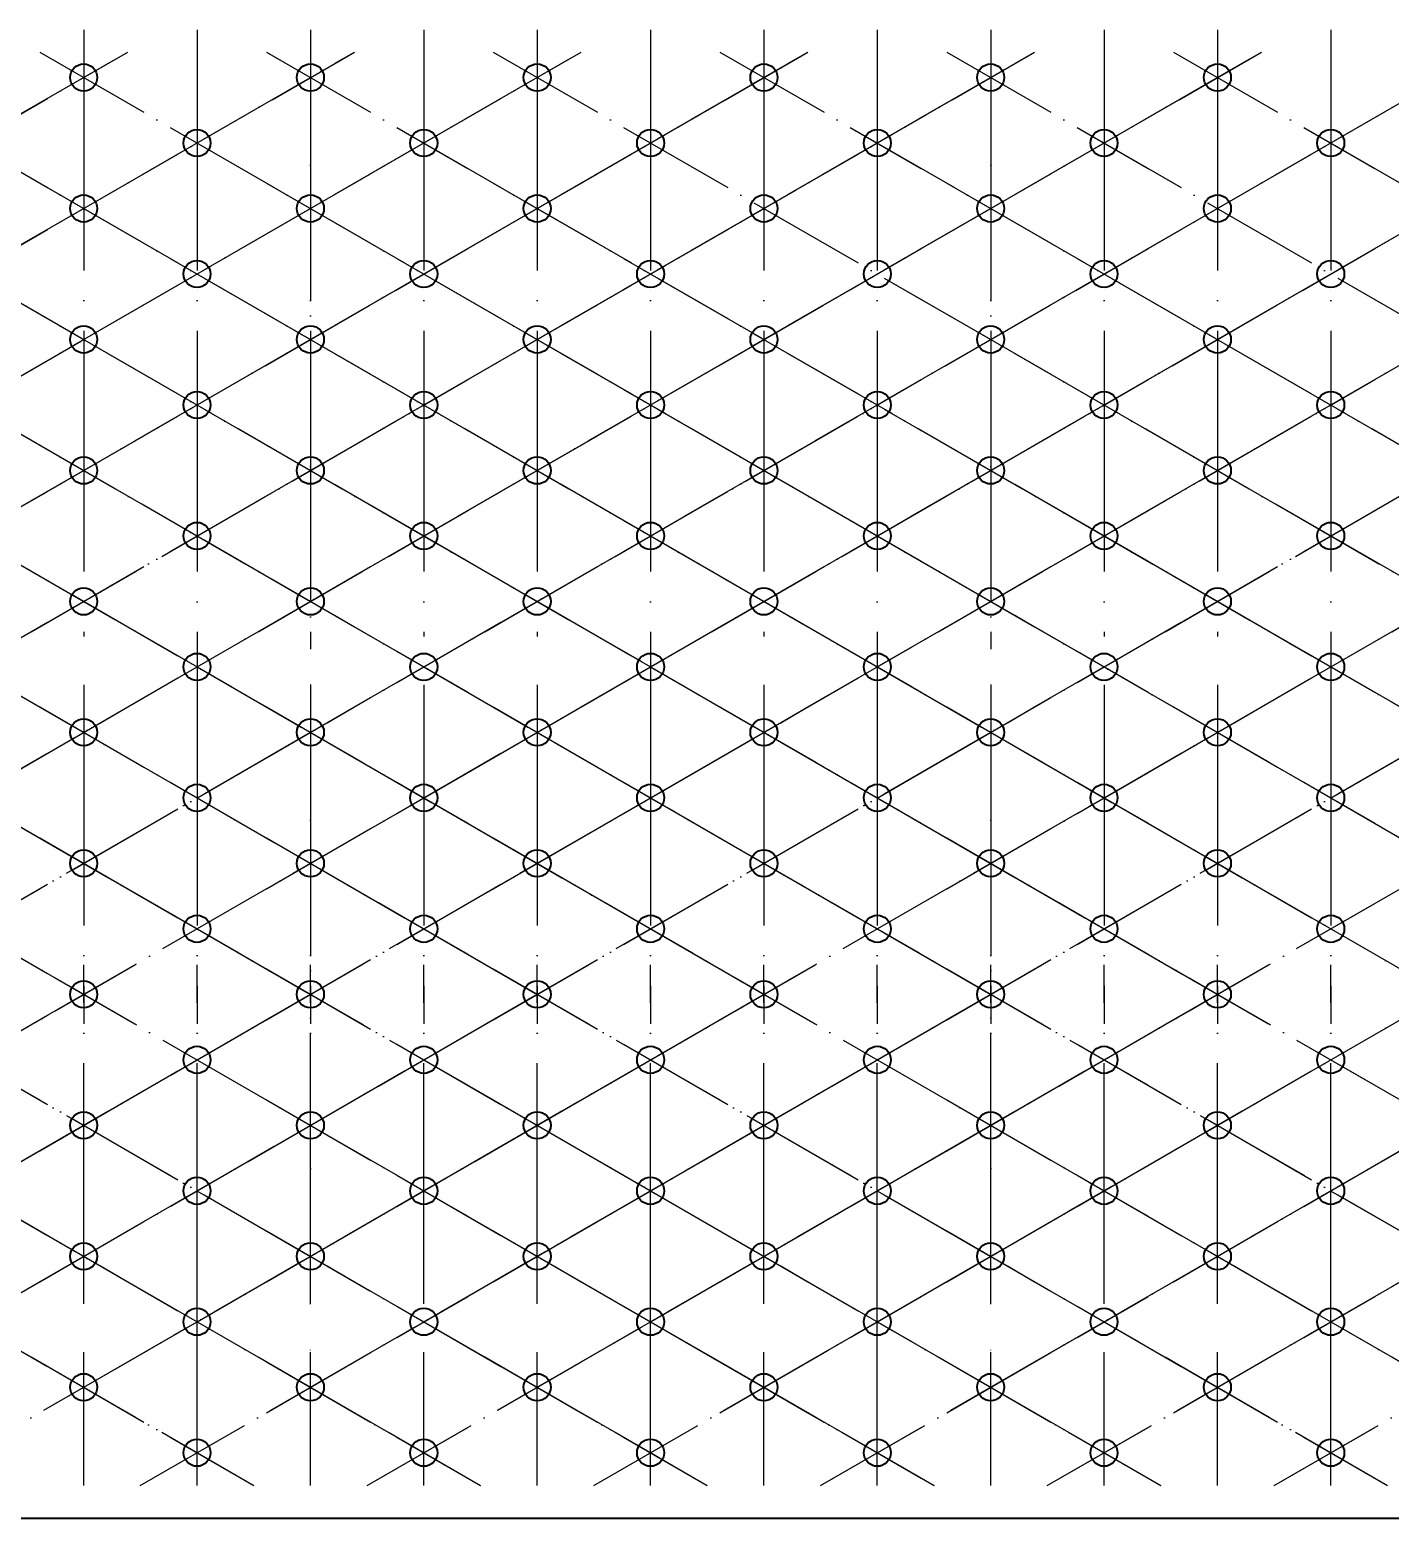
# Model space of a CAD drawing. Header units: millimetres. Extents: x 6220 to 53600, y -8031 to 13822.
# Drawn here: x 51289 to 51968, y -1063 to -321 of the extents above; entities that cross this region are included whole.
import ezdxf

# ---------------------------------------------------------------- set-up
doc = ezdxf.new("R2010")
doc.units = ezdxf.units.MM
doc.linetypes.add('ACAD_ISO04W100', pattern=[30, 24, -3, 0, -3])
doc.layers.add('粗线', color=7, linetype='Continuous', lineweight=40)
doc.layers.add('轮廓线', color=7, linetype='Continuous', lineweight=40)
doc.layers.add('轴线', color=5, linetype='ACAD_ISO04W100')

msp = doc.modelspace()

# ---------------------------------------------------------------- linework, layer by layer
at = {"layer": '粗线', "color": 0}
msp.add_line((49749.502, -1062.981), (53440.309, -1062.981), dxfattribs=at)
at = {"layer": '轮廓线', "color": 0}
for centre in [(51316.296, -344.61), (51316.296, -344.61), (51429.41, -344.61), (51429.41, -344.61), (51429.41, -344.61), (51542.524, -344.61), (51542.524, -344.61), (51655.638, -344.61), (51655.638, -344.61), (51655.638, -344.61), (51655.638, -344.61), (51768.752, -344.61), (51768.752, -344.61), (51768.752, -344.61), (51768.752, -344.61), (51768.752, -344.61), (51768.752, -344.61), (51768.752, -344.61), (51881.866, -344.61), (51881.866, -344.61), (51881.866, -344.61), (51881.866, -344.61), (51881.866, -344.61), (51372.853, -377.263), (51372.853, -377.263), (51485.967, -377.263), (51485.967, -377.263), (51485.967, -377.263), (51599.081, -377.263), (51599.081, -377.263), (51599.081, -377.263), (51599.081, -377.263), (51712.195, -377.263), (51712.195, -377.263), (51712.195, -377.263), (51712.195, -377.263), (51825.309, -377.263), (51825.309, -377.263), (51825.309, -377.263), (51825.309, -377.263), (51825.309, -377.263), (51825.309, -377.263), (51825.309, -377.263), (51938.423, -377.263), (51938.423, -377.263), (51938.423, -377.263), (51938.423, -377.263), (51938.423, -377.263), (51316.296, -409.916), (51316.296, -409.916), (51429.41, -409.916), (51429.41, -409.916), (51429.41, -409.916), (51542.524, -409.916), (51542.524, -409.916), (51655.638, -409.916), (51655.638, -409.916), (51655.638, -409.916), (51655.638, -409.916), (51768.752, -409.916), (51768.752, -409.916), (51768.752, -409.916), (51768.752, -409.916), (51768.752, -409.916), (51768.752, -409.916), (51768.752, -409.916), (51881.866, -409.916), (51881.866, -409.916), (51881.866, -409.916), (51881.866, -409.916), (51881.866, -409.916), (51372.853, -442.569), (51372.853, -442.569), (51485.967, -442.569), (51485.967, -442.569), (51485.967, -442.569), (51599.081, -442.569), (51599.081, -442.569), (51599.081, -442.569), (51599.081, -442.569), (51712.195, -442.569), (51712.195, -442.569), (51712.195, -442.569), (51712.195, -442.569), (51825.309, -442.569), (51825.309, -442.569), (51825.309, -442.569), (51825.309, -442.569), (51825.309, -442.569), (51825.309, -442.569), (51825.309, -442.569), (51938.423, -442.569), (51938.423, -442.569), (51938.423, -442.569), (51938.423, -442.569), (51938.423, -442.569), (51316.296, -475.223), (51316.296, -475.223), (51429.41, -475.223), (51429.41, -475.223), (51429.41, -475.223), (51542.524, -475.223), (51542.524, -475.223), (51655.638, -475.223), (51655.638, -475.223), (51655.638, -475.223), (51655.638, -475.223), (51768.752, -475.223), (51768.752, -475.223), (51768.752, -475.223), (51768.752, -475.223), (51768.752, -475.223), (51768.752, -475.223), (51768.752, -475.223), (51881.866, -475.223), (51881.866, -475.223), (51881.866, -475.223), (51881.866, -475.223), (51881.866, -475.223), (51372.853, -507.876), (51372.853, -507.876), (51485.967, -507.876), (51485.967, -507.876), (51485.967, -507.876), (51599.081, -507.876), (51599.081, -507.876), (51599.081, -507.876), (51599.081, -507.876), (51712.195, -507.876), (51712.195, -507.876), (51712.195, -507.876), (51712.195, -507.876), (51825.309, -507.876), (51825.309, -507.876), (51825.309, -507.876), (51825.309, -507.876), (51825.309, -507.876), (51825.309, -507.876), (51825.309, -507.876), (51938.423, -507.876), (51938.423, -507.876), (51938.423, -507.876), (51938.423, -507.876), (51938.423, -507.876), (51316.296, -540.529), (51316.296, -540.529), (51429.41, -540.529), (51429.41, -540.529), (51429.41, -540.529), (51542.524, -540.529), (51542.524, -540.529), (51655.638, -540.529), (51655.638, -540.529), (51655.638, -540.529), (51655.638, -540.529), (51768.752, -540.529), (51768.752, -540.529), (51768.752, -540.529), (51768.752, -540.529), (51768.752, -540.529), (51768.752, -540.529), (51768.752, -540.529), (51881.866, -540.529), (51881.866, -540.529), (51881.866, -540.529), (51881.866, -540.529), (51881.866, -540.529), (51372.853, -573.182), (51372.853, -573.182), (51485.967, -573.182), (51485.967, -573.182), (51485.967, -573.182), (51599.081, -573.182), (51599.081, -573.182), (51599.081, -573.182), (51599.081, -573.182), (51712.195, -573.182), (51712.195, -573.182), (51712.195, -573.182), (51712.195, -573.182), (51825.309, -573.182), (51825.309, -573.182), (51825.309, -573.182), (51825.309, -573.182), (51825.309, -573.182), (51825.309, -573.182), (51825.309, -573.182), (51938.423, -573.182), (51938.423, -573.182), (51938.423, -573.182), (51938.423, -573.182), (51938.423, -573.182), (51316.296, -605.835), (51316.296, -605.835), (51316.296, -605.835), (51316.296, -605.835), (51429.41, -605.835), (51429.41, -605.835), (51429.41, -605.835), (51429.41, -605.835), (51429.41, -605.835), (51429.41, -605.835), (51542.524, -605.835), (51542.524, -605.835), (51542.524, -605.835), (51542.524, -605.835), (51655.638, -605.835), (51655.638, -605.835), (51655.638, -605.835), (51655.638, -605.835), (51655.638, -605.835), (51655.638, -605.835), (51655.638, -605.835), (51655.638, -605.835), (51768.752, -605.835), (51768.752, -605.835), (51768.752, -605.835), (51768.752, -605.835), (51768.752, -605.835), (51768.752, -605.835), (51768.752, -605.835), (51768.752, -605.835), (51768.752, -605.835), (51768.752, -605.835), (51768.752, -605.835), (51768.752, -605.835), (51768.752, -605.835), (51768.752, -605.835), (51881.866, -605.835), (51881.866, -605.835), (51881.866, -605.835), (51881.866, -605.835), (51881.866, -605.835), (51881.866, -605.835), (51881.866, -605.835), (51881.866, -605.835), (51881.866, -605.835), (51881.866, -605.835), (51372.853, -638.489), (51372.853, -638.489), (51485.967, -638.489), (51485.967, -638.489), (51485.967, -638.489), (51599.081, -638.489), (51599.081, -638.489), (51599.081, -638.489), (51599.081, -638.489), (51712.195, -638.489), (51712.195, -638.489), (51712.195, -638.489), (51712.195, -638.489), (51825.309, -638.489), (51825.309, -638.489), (51825.309, -638.489), (51825.309, -638.489), (51825.309, -638.489), (51825.309, -638.489), (51825.309, -638.489), (51938.423, -638.489), (51938.423, -638.489), (51938.423, -638.489), (51938.423, -638.489), (51938.423, -638.489), (51316.296, -671.142), (51316.296, -671.142), (51316.296, -671.142), (51316.296, -671.142), (51429.41, -671.142), (51429.41, -671.142), (51429.41, -671.142), (51429.41, -671.142), (51429.41, -671.142), (51429.41, -671.142), (51542.524, -671.142), (51542.524, -671.142), (51542.524, -671.142), (51542.524, -671.142), (51655.638, -671.142), (51655.638, -671.142), (51655.638, -671.142), (51655.638, -671.142), (51655.638, -671.142), (51655.638, -671.142), (51655.638, -671.142), (51655.638, -671.142), (51768.752, -671.142), (51768.752, -671.142), (51768.752, -671.142), (51768.752, -671.142), (51768.752, -671.142), (51768.752, -671.142), (51768.752, -671.142), (51768.752, -671.142), (51768.752, -671.142), (51768.752, -671.142), (51768.752, -671.142), (51768.752, -671.142), (51768.752, -671.142), (51768.752, -671.142), (51881.866, -671.142), (51881.866, -671.142), (51881.866, -671.142), (51881.866, -671.142), (51881.866, -671.142), (51881.866, -671.142), (51881.866, -671.142), (51881.866, -671.142), (51881.866, -671.142), (51881.866, -671.142), (51372.853, -703.795), (51372.853, -703.795), (51485.967, -703.795), (51485.967, -703.795), (51599.081, -703.795), (51599.081, -703.795), (51599.081, -703.795), (51599.081, -703.795), (51712.195, -703.795), (51712.195, -703.795), (51712.195, -703.795), (51825.309, -703.795), (51825.309, -703.795), (51825.309, -703.795), (51825.309, -703.795), (51825.309, -703.795), (51938.423, -703.795), (51938.423, -703.795), (51938.423, -703.795), (51938.423, -703.795), (51316.296, -736.448), (51316.296, -736.448), (51429.41, -736.448), (51429.41, -736.448), (51429.41, -736.448), (51542.524, -736.448), (51542.524, -736.448), (51655.638, -736.448), (51655.638, -736.448), (51655.638, -736.448), (51655.638, -736.448), (51768.752, -736.448), (51768.752, -736.448), (51768.752, -736.448), (51768.752, -736.448), (51768.752, -736.448), (51768.752, -736.448), (51768.752, -736.448), (51881.866, -736.448), (51881.866, -736.448), (51881.866, -736.448), (51881.866, -736.448), (51881.866, -736.448), (51372.853, -769.102), (51372.853, -769.102), (51485.967, -769.102), (51485.967, -769.102), (51599.081, -769.102), (51599.081, -769.102), (51599.081, -769.102), (51599.081, -769.102), (51712.195, -769.102), (51712.195, -769.102), (51712.195, -769.102), (51825.309, -769.102), (51825.309, -769.102), (51825.309, -769.102), (51825.309, -769.102), (51825.309, -769.102), (51938.423, -769.102), (51938.423, -769.102), (51938.423, -769.102), (51938.423, -769.102), (51316.296, -801.755), (51316.296, -801.755), (51316.296, -801.755), (51316.296, -801.755), (51429.41, -801.755), (51429.41, -801.755), (51429.41, -801.755), (51429.41, -801.755), (51429.41, -801.755), (51429.41, -801.755), (51542.524, -801.755), (51542.524, -801.755), (51542.524, -801.755), (51542.524, -801.755), (51655.638, -801.755), (51655.638, -801.755), (51655.638, -801.755), (51655.638, -801.755), (51655.638, -801.755), (51655.638, -801.755), (51655.638, -801.755), (51655.638, -801.755), (51768.752, -801.755), (51768.752, -801.755), (51768.752, -801.755), (51768.752, -801.755), (51768.752, -801.755), (51768.752, -801.755), (51768.752, -801.755), (51768.752, -801.755), (51768.752, -801.755), (51768.752, -801.755), (51768.752, -801.755), (51768.752, -801.755), (51768.752, -801.755), (51768.752, -801.755), (51881.866, -801.755), (51881.866, -801.755), (51881.866, -801.755), (51881.866, -801.755), (51881.866, -801.755), (51881.866, -801.755), (51881.866, -801.755), (51881.866, -801.755), (51881.866, -801.755), (51881.866, -801.755), (51372.853, -834.408), (51372.853, -834.408), (51485.967, -834.408), (51485.967, -834.408), (51599.081, -834.408), (51599.081, -834.408), (51599.081, -834.408), (51599.081, -834.408), (51712.195, -834.408), (51712.195, -834.408), (51712.195, -834.408), (51825.309, -834.408), (51825.309, -834.408), (51825.309, -834.408), (51825.309, -834.408), (51825.309, -834.408), (51938.423, -834.408), (51938.423, -834.408), (51938.423, -834.408), (51938.423, -834.408), (51316.296, -867.061), (51316.296, -867.061), (51429.41, -867.061), (51429.41, -867.061), (51429.41, -867.061), (51542.524, -867.061), (51542.524, -867.061), (51655.638, -867.061), (51655.638, -867.061), (51655.638, -867.061), (51655.638, -867.061), (51768.752, -867.061), (51768.752, -867.061), (51768.752, -867.061), (51768.752, -867.061), (51768.752, -867.061), (51768.752, -867.061), (51768.752, -867.061), (51881.866, -867.061), (51881.866, -867.061), (51881.866, -867.061), (51881.866, -867.061), (51881.866, -867.061), (51372.853, -899.714), (51372.853, -899.714), (51485.967, -899.714), (51485.967, -899.714), (51599.081, -899.714), (51599.081, -899.714), (51599.081, -899.714), (51599.081, -899.714), (51712.195, -899.714), (51712.195, -899.714), (51712.195, -899.714), (51825.309, -899.714), (51825.309, -899.714), (51825.309, -899.714), (51825.309, -899.714), (51825.309, -899.714), (51938.423, -899.714), (51938.423, -899.714), (51938.423, -899.714), (51938.423, -899.714), (51316.296, -932.368), (51316.296, -932.368), (51316.296, -932.368), (51316.296, -932.368), (51429.41, -932.368), (51429.41, -932.368), (51429.41, -932.368), (51429.41, -932.368), (51429.41, -932.368), (51429.41, -932.368), (51542.524, -932.368), (51542.524, -932.368), (51542.524, -932.368), (51542.524, -932.368), (51655.638, -932.368), (51655.638, -932.368), (51655.638, -932.368), (51655.638, -932.368), (51655.638, -932.368), (51655.638, -932.368), (51655.638, -932.368), (51655.638, -932.368), (51768.752, -932.368), (51768.752, -932.368), (51768.752, -932.368), (51768.752, -932.368), (51768.752, -932.368), (51768.752, -932.368), (51768.752, -932.368), (51768.752, -932.368), (51768.752, -932.368), (51768.752, -932.368), (51768.752, -932.368), (51768.752, -932.368), (51768.752, -932.368), (51768.752, -932.368), (51881.866, -932.368), (51881.866, -932.368), (51881.866, -932.368), (51881.866, -932.368), (51881.866, -932.368), (51881.866, -932.368), (51881.866, -932.368), (51881.866, -932.368), (51881.866, -932.368), (51881.866, -932.368), (51372.853, -965.021), (51372.853, -965.021), (51485.967, -965.021), (51485.967, -965.021), (51485.967, -965.021), (51599.081, -965.021), (51599.081, -965.021), (51599.081, -965.021), (51599.081, -965.021), (51712.195, -965.021), (51712.195, -965.021), (51712.195, -965.021), (51712.195, -965.021), (51825.309, -965.021), (51825.309, -965.021), (51825.309, -965.021), (51825.309, -965.021), (51825.309, -965.021), (51825.309, -965.021), (51825.309, -965.021), (51938.423, -965.021), (51938.423, -965.021), (51938.423, -965.021), (51938.423, -965.021), (51938.423, -965.021), (51316.296, -997.674), (51316.296, -997.674), (51316.296, -997.674), (51316.296, -997.674), (51429.41, -997.674), (51429.41, -997.674), (51429.41, -997.674), (51429.41, -997.674), (51429.41, -997.674), (51429.41, -997.674), (51542.524, -997.674), (51542.524, -997.674), (51542.524, -997.674), (51542.524, -997.674), (51655.638, -997.674), (51655.638, -997.674), (51655.638, -997.674), (51655.638, -997.674), (51655.638, -997.674), (51655.638, -997.674), (51655.638, -997.674), (51655.638, -997.674), (51768.752, -997.674), (51768.752, -997.674), (51768.752, -997.674), (51768.752, -997.674), (51768.752, -997.674), (51768.752, -997.674), (51768.752, -997.674), (51768.752, -997.674), (51768.752, -997.674), (51768.752, -997.674), (51768.752, -997.674), (51768.752, -997.674), (51768.752, -997.674), (51768.752, -997.674), (51881.866, -997.674), (51881.866, -997.674), (51881.866, -997.674), (51881.866, -997.674), (51881.866, -997.674), (51881.866, -997.674), (51881.866, -997.674), (51881.866, -997.674), (51881.866, -997.674), (51881.866, -997.674), (51372.853, -1030.327), (51372.853, -1030.327), (51485.967, -1030.327), (51485.967, -1030.327), (51485.967, -1030.327), (51599.081, -1030.327), (51599.081, -1030.327), (51599.081, -1030.327), (51599.081, -1030.327), (51712.195, -1030.327), (51712.195, -1030.327), (51712.195, -1030.327), (51712.195, -1030.327), (51825.309, -1030.327), (51825.309, -1030.327), (51825.309, -1030.327), (51825.309, -1030.327), (51825.309, -1030.327), (51825.309, -1030.327), (51825.309, -1030.327), (51938.423, -1030.327), (51938.423, -1030.327), (51938.423, -1030.327), (51938.423, -1030.327), (51938.423, -1030.327)]:
    msp.add_circle(centre, 6.754, dxfattribs=at)
at = {"layer": '轴线', "color": 0, "ltscale": 5}
for p, q in [((51316.296, -320.869), (51316.296, -623.399)), ((51316.296, -320.869), (51316.296, -623.399)), ((51372.853, -320.869), (51372.853, -623.399)), ((51372.853, -320.869), (51372.853, -657.374)), ((51429.41, -320.869), (51429.41, -623.399)), ((51429.41, -320.869), (51429.41, -623.399)), ((51485.967, -320.869), (51485.967, -623.399)), ((51485.967, -320.869), (51485.967, -623.399)), ((51485.967, -320.869), (51485.967, -623.399)), ((51542.524, -320.869), (51542.524, -623.399)), ((51542.524, -320.869), (51542.524, -623.399)), ((51599.081, -320.869), (51599.081, -623.399)), ((51599.081, -320.869), (51599.081, -657.374)), ((51655.638, -320.869), (51655.638, -623.399)), ((51655.638, -320.869), (51655.638, -623.399)), ((51655.638, -320.869), (51655.638, -623.399)), ((51655.638, -320.869), (51655.638, -623.399)), ((51712.195, -320.869), (51712.195, -623.399)), ((51712.195, -320.869), (51712.195, -623.399)), ((51712.195, -320.869), (51712.195, -623.399)), ((51712.195, -320.869), (51712.195, -657.374)), ((51768.752, -320.869), (51768.752, -623.399)), ((51768.752, -320.869), (51768.752, -623.399)), ((51768.752, -320.869), (51768.752, -623.399)), ((51768.752, -320.869), (51768.752, -623.399)), ((51768.752, -320.869), (51768.752, -623.399)), ((51825.309, -320.869), (51825.309, -623.399)), ((51825.309, -320.869), (51825.309, -623.399)), ((51825.309, -320.869), (51825.309, -623.399)), ((51825.309, -320.869), (51825.309, -623.399)), ((51825.309, -320.869), (51825.309, -623.399)), ((51825.309, -320.869), (51825.309, -623.399)), ((51825.309, -320.869), (51825.309, -623.399)), ((51881.866, -320.869), (51881.866, -623.399)), ((51881.866, -320.869), (51881.866, -623.399)), ((51881.866, -320.869), (51881.866, -623.399)), ((51881.866, -320.869), (51881.866, -623.399)), ((51881.866, -320.869), (51881.866, -623.399)), ((51938.423, -320.869), (51938.423, -623.399)), ((51938.423, -320.869), (51938.423, -623.399)), ((51938.423, -320.869), (51938.423, -657.374)), ((51938.423, -320.869), (51938.423, -623.399)), ((51938.423, -320.869), (51938.423, -657.374)), ((51316.296, -647.401), (51316.296, -816.509)), ((51316.296, -647.401), (51316.296, -816.509)), ((51372.853, -647.401), (51372.853, -816.509)), ((51372.853, -647.401), (51372.853, -816.509)), ((51429.41, -647.401), (51429.41, -816.509)), ((51429.41, -647.401), (51429.41, -816.509)), ((51485.967, -647.401), (51485.967, -816.509)), ((51485.967, -647.401), (51485.967, -816.509)), ((51542.524, -647.401), (51542.524, -816.509)), ((51542.524, -647.401), (51542.524, -816.509)), ((51599.081, -647.401), (51599.081, -816.509)), ((51599.081, -647.401), (51599.081, -816.509)), ((51655.638, -647.401), (51655.638, -816.509)), ((51655.638, -647.401), (51655.638, -816.509)), ((51655.638, -647.401), (51655.638, -816.509)), ((51655.638, -647.401), (51655.638, -816.509)), ((51712.195, -647.401), (51712.195, -816.509)), ((51712.195, -647.401), (51712.195, -816.509)), ((51712.195, -647.401), (51712.195, -816.509)), ((51768.752, -647.401), (51768.752, -816.509)), ((51768.752, -647.401), (51768.752, -816.509)), ((51768.752, -647.401), (51768.752, -816.509)), ((51768.752, -647.401), (51768.752, -816.509)), ((51768.752, -647.401), (51768.752, -816.509)), ((51825.309, -647.401), (51825.309, -816.509)), ((51825.309, -647.401), (51825.309, -816.509)), ((51825.309, -647.401), (51825.309, -816.509)), ((51825.309, -647.401), (51825.309, -816.509)), ((51825.309, -647.401), (51825.309, -816.509)), ((51881.866, -647.401), (51881.866, -816.509)), ((51881.866, -647.401), (51881.866, -816.509)), ((51881.866, -647.401), (51881.866, -816.509)), ((51881.866, -647.401), (51881.866, -816.509)), ((51881.866, -647.401), (51881.866, -816.509)), ((51938.423, -647.401), (51938.423, -816.509)), ((51938.423, -647.401), (51938.423, -816.509)), ((51938.423, -647.401), (51938.423, -816.509)), ((51938.423, -647.401), (51938.423, -816.509)), ((51316.296, -956.109), (51316.296, -787)), ((51316.296, -956.109), (51316.296, -787)), ((51372.853, -956.109), (51372.853, -787)), ((51372.853, -956.109), (51372.853, -787)), ((51429.41, -956.109), (51429.41, -787)), ((51429.41, -956.109), (51429.41, -787)), ((51485.967, -956.109), (51485.967, -787)), ((51485.967, -956.109), (51485.967, -787)), ((51542.524, -956.109), (51542.524, -787)), ((51542.524, -956.109), (51542.524, -787)), ((51599.081, -956.109), (51599.081, -787)), ((51599.081, -956.109), (51599.081, -787)), ((51655.638, -956.109), (51655.638, -787)), ((51655.638, -956.109), (51655.638, -787)), ((51655.638, -956.109), (51655.638, -787)), ((51655.638, -956.109), (51655.638, -787)), ((51712.195, -956.109), (51712.195, -787)), ((51712.195, -956.109), (51712.195, -787)), ((51712.195, -956.109), (51712.195, -787)), ((51768.752, -956.109), (51768.752, -787)), ((51768.752, -956.109), (51768.752, -787)), ((51768.752, -956.109), (51768.752, -787)), ((51768.752, -956.109), (51768.752, -787)), ((51768.752, -956.109), (51768.752, -787)), ((51825.309, -956.109), (51825.309, -787)), ((51825.309, -956.109), (51825.309, -787)), ((51825.309, -956.109), (51825.309, -787)), ((51825.309, -956.109), (51825.309, -787)), ((51825.309, -956.109), (51825.309, -787)), ((51881.866, -956.109), (51881.866, -787)), ((51881.866, -956.109), (51881.866, -787)), ((51881.866, -956.109), (51881.866, -787)), ((51881.866, -956.109), (51881.866, -787)), ((51881.866, -956.109), (51881.866, -787)), ((51938.423, -956.109), (51938.423, -787)), ((51938.423, -956.109), (51938.423, -787)), ((51938.423, -956.109), (51938.423, -787)), ((51938.423, -956.109), (51938.423, -787)), ((51372.853, -1046.673), (51372.853, -946.136)), ((51599.081, -1046.673), (51599.081, -946.136)), ((51712.195, -1046.673), (51712.195, -946.136)), ((51938.423, -1046.673), (51938.423, -946.136)), ((51938.423, -1046.673), (51938.423, -946.136)), ((51316.296, -1046.673), (51316.296, -980.111)), ((51316.296, -1046.673), (51316.296, -980.111)), ((51372.853, -1046.673), (51372.853, -980.111)), ((51429.41, -1046.673), (51429.41, -980.111)), ((51429.41, -1046.673), (51429.41, -980.111)), ((51485.967, -1046.673), (51485.967, -980.111)), ((51485.967, -1046.673), (51485.967, -980.111)), ((51485.967, -1046.673), (51485.967, -980.111)), ((51542.524, -1046.673), (51542.524, -980.111)), ((51542.524, -1046.673), (51542.524, -980.111)), ((51599.081, -1046.673), (51599.081, -980.111)), ((51655.638, -1046.673), (51655.638, -980.111)), ((51655.638, -1046.673), (51655.638, -980.111)), ((51655.638, -1046.673), (51655.638, -980.111)), ((51655.638, -1046.673), (51655.638, -980.111)), ((51712.195, -1046.673), (51712.195, -980.111)), ((51712.195, -1046.673), (51712.195, -980.111)), ((51712.195, -1046.673), (51712.195, -980.111)), ((51768.752, -1046.673), (51768.752, -980.111)), ((51768.752, -1046.673), (51768.752, -980.111)), ((51768.752, -1046.673), (51768.752, -980.111)), ((51768.752, -1046.673), (51768.752, -980.111)), ((51768.752, -1046.673), (51768.752, -980.111)), ((51825.309, -1046.673), (51825.309, -980.111)), ((51825.309, -1046.673), (51825.309, -980.111)), ((51825.309, -1046.673), (51825.309, -980.111)), ((51825.309, -1046.673), (51825.309, -980.111)), ((51825.309, -1046.673), (51825.309, -980.111)), ((51825.309, -1046.673), (51825.309, -980.111)), ((51825.309, -1046.673), (51825.309, -980.111)), ((51881.866, -1046.673), (51881.866, -980.111)), ((51881.866, -1046.673), (51881.866, -980.111)), ((51881.866, -1046.673), (51881.866, -980.111)), ((51881.866, -1046.673), (51881.866, -980.111)), ((51881.866, -1046.673), (51881.866, -980.111)), ((51938.423, -1046.673), (51938.423, -980.111)), ((51938.423, -1046.673), (51938.423, -980.111)), ((51938.423, -1046.673), (51938.423, -980.111))]:
    msp.add_line(p, q, dxfattribs=at)
at = {"layer": '轴线', "color": 0, "ltscale": 2.5}
for p, q in [((51429.41, -320.8), (51429.41, -629.645)), ((51768.752, -320.8), (51768.752, -629.645)), ((51768.752, -320.8), (51768.752, -629.645)), ((50955.009, -331.94), (51451.354, -618.505)), ((50955.009, -553.199), (51338.24, -331.94)), ((50955.009, -618.505), (51451.354, -331.94)), ((51068.124, -331.94), (51507.907, -585.849)), ((51181.238, -331.94), (51507.907, -520.543)), ((51181.238, -331.94), (51677.583, -618.505)), ((51181.238, -422.586), (51338.24, -331.94)), ((51181.238, -487.892), (51451.354, -331.94)), ((51181.238, -553.199), (51564.468, -331.94)), ((51181.238, -618.505), (51677.583, -331.94)), ((51294.352, -331.94), (51507.907, -455.236)), ((51294.352, -331.94), (51734.135, -585.849)), ((51294.352, -331.94), (51790.697, -618.505)), ((51294.352, -553.199), (51677.583, -331.94)), ((51294.352, -618.505), (51790.697, -331.94)), ((51294.352, -331.94), (51790.697, -618.505)), ((51294.352, -618.505), (51790.697, -331.94)), ((51407.466, -331.94), (51507.907, -389.93)), ((51407.466, -331.94), (51734.135, -520.543)), ((51407.466, -331.94), (51903.811, -618.505)), ((51407.466, -422.586), (51564.468, -331.94)), ((51407.466, -487.892), (51677.583, -331.94)), ((51407.466, -553.199), (51790.697, -331.94)), ((51407.466, -618.505), (51903.811, -331.94)), ((51407.466, -331.94), (51847.249, -585.849)), ((51407.466, -331.94), (51847.249, -585.849)), ((51520.58, -331.94), (51734.135, -455.236)), ((51520.58, -331.94), (51960.363, -585.849)), ((51520.58, -331.94), (51847.249, -520.543)), ((51520.58, -331.94), (52016.925, -618.505)), ((51520.58, -422.586), (51677.583, -331.94)), ((51520.58, -487.892), (51790.697, -331.94)), ((51520.58, -553.199), (51903.811, -331.94)), ((51520.58, -618.505), (52016.925, -331.94)), ((51520.58, -331.94), (51847.249, -520.543)), ((51520.58, -331.94), (52016.925, -618.505)), ((51520.58, -487.892), (51790.697, -331.94)), ((51520.58, -553.199), (51903.811, -331.94)), ((51520.58, -618.505), (52016.925, -331.94)), ((51633.694, -331.94), (51734.135, -389.93)), ((51633.694, -331.94), (51960.363, -520.543)), ((51633.694, -331.94), (51847.249, -455.236)), ((51633.694, -331.94), (52073.478, -585.849)), ((51633.694, -331.94), (51847.249, -455.236)), ((51633.694, -331.94), (52073.478, -585.849)), ((51746.808, -331.94), (51960.363, -455.236)), ((51746.808, -331.94), (51847.249, -389.93)), ((51746.808, -331.94), (52073.478, -520.543)), ((51746.808, -331.94), (52243.153, -618.505)), ((51746.808, -422.586), (51903.811, -331.94)), ((51746.808, -487.892), (52016.925, -331.94)), ((51746.808, -553.199), (52130.039, -331.94)), ((51746.808, -618.505), (52243.153, -331.94)), ((51746.808, -331.94), (51847.249, -389.93)), ((51746.808, -331.94), (52073.478, -520.543)), ((51746.808, -331.94), (52243.153, -618.505)), ((51746.808, -422.586), (51903.811, -331.94)), ((51746.808, -487.892), (52016.925, -331.94)), ((51746.808, -553.199), (52130.039, -331.94)), ((51746.808, -618.505), (52243.153, -331.94)), ((51859.922, -331.94), (51960.363, -389.93)), ((51859.922, -331.94), (52073.478, -455.236)), ((51859.922, -331.94), (52299.706, -585.849)), ((51859.922, -331.94), (52073.478, -455.236)), ((51859.922, -331.94), (52299.706, -585.849)), ((51068.124, -618.505), (51507.907, -364.596)), ((51294.352, -618.505), (51734.135, -364.596)), ((51407.466, -618.505), (51847.249, -364.596)), ((51407.466, -618.505), (51847.249, -364.596)), ((51520.58, -618.505), (51960.363, -364.596)), ((51633.694, -618.505), (52073.478, -364.596)), ((51633.694, -618.505), (52073.478, -364.596)), ((51859.922, -618.505), (52299.706, -364.596)), ((51859.922, -618.505), (52299.706, -364.596)), ((50955.009, -397.247), (51338.24, -618.505)), ((51181.238, -397.247), (51564.468, -618.505)), ((51294.352, -397.247), (51677.583, -618.505)), ((51407.466, -397.247), (51790.697, -618.505)), ((51520.58, -397.247), (51903.811, -618.505)), ((51520.58, -397.247), (51903.811, -618.505)), ((51746.808, -397.247), (52130.039, -618.505)), ((51746.808, -397.247), (52130.039, -618.505)), ((51146.625, -638.489), (51507.907, -429.902)), ((51372.853, -638.489), (51734.135, -429.902)), ((51485.967, -638.489), (51847.249, -429.902)), ((51485.967, -638.489), (51847.249, -429.902)), ((51599.081, -638.489), (51960.363, -429.902)), ((51712.195, -638.489), (52073.478, -429.902)), ((51712.195, -638.489), (52073.478, -429.902)), ((51938.423, -638.489), (52299.706, -429.902)), ((51938.423, -638.489), (52299.706, -429.902)), ((51181.238, -462.553), (51451.354, -618.505)), ((51407.466, -462.553), (51677.583, -618.505)), ((51520.58, -462.553), (51790.697, -618.505)), ((51520.58, -462.553), (51790.697, -618.505)), ((51746.808, -462.553), (52016.925, -618.505)), ((51746.808, -462.553), (52016.925, -618.505)), ((51225.126, -658.472), (51507.907, -495.209)), ((51451.354, -658.472), (51734.135, -495.209)), ((51564.468, -658.472), (51847.249, -495.209)), ((51564.468, -658.472), (51847.249, -495.209)), ((51677.583, -658.472), (51960.363, -495.209)), ((51790.697, -658.472), (52073.478, -495.209)), ((51790.697, -658.472), (52073.478, -495.209)), ((51181.238, -527.859), (51372.853, -638.489)), ((51407.466, -527.859), (51599.081, -638.489)), ((51520.58, -527.859), (51712.195, -638.489)), ((51746.808, -527.859), (51938.423, -638.489)), ((51746.808, -527.859), (51938.423, -638.489)), ((51338.24, -658.472), (51507.907, -560.515)), ((51564.468, -658.472), (51734.135, -560.515)), ((51677.583, -658.472), (51847.249, -560.515)), ((51677.583, -658.472), (51847.249, -560.515)), ((51790.697, -658.472), (51960.363, -560.515)), ((51903.811, -658.472), (52073.478, -560.515)), ((51903.811, -658.472), (52073.478, -560.515)), ((51181.238, -683.811), (51338.24, -593.166)), ((51407.466, -593.166), (51507.907, -651.156)), ((51407.466, -683.811), (51564.468, -593.166)), ((51520.58, -683.811), (51677.583, -593.166)), ((51633.694, -593.166), (51734.135, -651.156)), ((51746.808, -593.166), (51847.249, -651.156)), ((51746.808, -683.811), (51903.811, -593.166)), ((51746.808, -593.166), (51847.249, -651.156)), ((51746.808, -683.811), (51903.811, -593.166)), ((51859.922, -593.166), (51960.363, -651.156)), ((50976.954, -605.835), (51341.851, -816.509)), ((51203.182, -605.835), (51568.08, -816.509)), ((51316.296, -605.835), (51681.194, -816.509)), ((51429.41, -605.835), (51794.308, -816.509)), ((51542.524, -605.835), (51907.422, -816.509)), ((51542.524, -605.835), (51907.422, -816.509)), ((51768.752, -605.835), (52133.65, -816.509)), ((51768.752, -605.835), (52133.65, -816.509)), ((51338.24, -618.505), (51507.907, -716.462)), ((51564.468, -618.505), (51734.135, -716.462)), ((51677.583, -618.505), (51847.249, -716.462)), ((51677.583, -618.505), (51847.249, -716.462)), ((51790.697, -618.505), (51960.363, -716.462)), ((51903.811, -618.505), (52073.478, -716.462)), ((51903.811, -618.505), (52073.478, -716.462)), ((51146.625, -638.489), (51454.966, -816.509)), ((51181.238, -749.118), (51372.853, -638.489)), ((51372.853, -638.489), (51681.194, -816.509)), ((51407.466, -749.118), (51599.081, -638.489)), ((51485.967, -638.489), (51794.308, -816.509)), ((51485.967, -638.489), (51794.308, -816.509)), ((51520.58, -749.118), (51712.195, -638.489)), ((51599.081, -638.489), (51907.422, -816.509)), ((51712.195, -638.489), (52020.536, -816.509)), ((51712.195, -638.489), (52020.536, -816.509)), ((51746.808, -749.118), (51938.423, -638.489)), ((51746.808, -749.118), (51938.423, -638.489)), ((51938.423, -638.489), (52246.764, -816.509)), ((51938.423, -638.489), (52246.764, -816.509)), ((51429.41, -647.332), (51429.41, -816.509)), ((51768.752, -647.332), (51768.752, -816.509)), ((51768.752, -647.332), (51768.752, -816.509)), ((51064.512, -816.509), (51338.24, -658.472)), ((51177.626, -816.509), (51451.354, -658.472)), ((51181.238, -658.472), (51454.966, -816.509)), ((51181.238, -814.424), (51451.354, -658.472)), ((51290.741, -816.509), (51564.468, -658.472)), ((51294.352, -658.472), (51507.907, -781.769)), ((51294.352, -658.472), (51568.08, -816.509)), ((51403.855, -816.509), (51677.583, -658.472)), ((51403.855, -816.509), (51677.583, -658.472)), ((51407.466, -658.472), (51681.194, -816.509)), ((51407.466, -814.424), (51677.583, -658.472)), ((51516.969, -816.509), (51790.697, -658.472)), ((51516.969, -816.509), (51790.697, -658.472)), ((51516.969, -816.509), (51790.697, -658.472)), ((51520.58, -658.472), (51734.135, -781.769)), ((51520.58, -658.472), (51794.308, -816.509)), ((51520.58, -814.424), (51790.697, -658.472)), ((51520.58, -658.472), (51794.308, -816.509)), ((51520.58, -814.424), (51790.697, -658.472)), ((51630.083, -816.509), (51903.811, -658.472)), ((51630.083, -816.509), (51903.811, -658.472)), ((51630.083, -816.509), (51903.811, -658.472)), ((51633.694, -658.472), (51847.249, -781.769)), ((51633.694, -658.472), (51847.249, -781.769)), ((51743.197, -816.509), (52016.925, -658.472)), ((51743.197, -816.509), (52016.925, -658.472)), ((51746.808, -658.472), (51960.363, -781.769)), ((51746.808, -658.472), (52020.536, -816.509)), ((51746.808, -814.424), (52016.925, -658.472)), ((51746.808, -658.472), (52020.536, -816.509)), ((51746.808, -814.424), (52016.925, -658.472)), ((51856.311, -816.509), (52130.039, -658.472)), ((51856.311, -816.509), (52130.039, -658.472)), ((51859.922, -658.472), (52073.478, -781.769)), ((51859.922, -658.472), (52073.478, -781.769)), ((51290.741, -816.509), (51507.907, -691.128)), ((51516.969, -816.509), (51734.135, -691.128)), ((51630.083, -816.509), (51847.249, -691.128)), ((51630.083, -816.509), (51847.249, -691.128)), ((51743.197, -816.509), (51960.363, -691.128)), ((51856.311, -816.509), (52073.478, -691.128)), ((51856.311, -816.509), (52073.478, -691.128)), ((51181.238, -723.779), (51341.851, -816.509)), ((51294.352, -723.779), (51454.966, -816.509)), ((51407.466, -723.779), (51568.08, -816.509)), ((51520.58, -723.779), (51681.194, -816.509)), ((51746.808, -723.779), (51907.422, -816.509)), ((51746.808, -723.779), (51907.422, -816.509)), ((51403.855, -816.509), (51507.907, -756.435)), ((51630.083, -816.509), (51734.135, -756.435)), ((51743.197, -816.509), (51847.249, -756.435)), ((51743.197, -816.509), (51847.249, -756.435)), ((51856.311, -816.509), (51960.363, -756.435)), ((51712.195, -769.102), (51734.135, -781.769)), ((50976.954, -997.674), (51341.851, -787)), ((51064.512, -787), (51338.24, -945.037)), ((51146.625, -965.021), (51454.966, -787)), ((51177.626, -787), (51451.354, -945.037)), ((51181.238, -945.037), (51454.966, -787)), ((51181.238, -879.731), (51341.851, -787)), ((51181.238, -789.085), (51451.354, -945.037)), ((51203.182, -997.674), (51568.08, -787)), ((51290.741, -787), (51507.907, -912.382)), ((51290.741, -787), (51564.468, -945.037)), ((51294.352, -945.037), (51568.08, -787)), ((51294.352, -879.731), (51454.966, -787)), ((51316.296, -997.674), (51681.194, -787)), ((51372.853, -965.021), (51681.194, -787)), ((51403.855, -787), (51507.907, -847.075)), ((51403.855, -787), (51677.583, -945.037)), ((51403.855, -787), (51677.583, -945.037)), ((51407.466, -945.037), (51681.194, -787)), ((51407.466, -879.731), (51568.08, -787)), ((51407.466, -814.424), (51454.966, -787)), ((51407.466, -789.085), (51454.966, -816.509)), ((51407.466, -789.085), (51677.583, -945.037)), ((51429.41, -956.177), (51429.41, -787)), ((51429.41, -997.674), (51794.308, -787)), ((51485.967, -965.021), (51794.308, -787)), ((51485.967, -965.021), (51794.308, -787)), ((51516.969, -787), (51734.135, -912.382)), ((51516.969, -787), (51790.697, -945.037)), ((51516.969, -787), (51790.697, -945.037)), ((51516.969, -787), (51790.697, -945.037)), ((51520.58, -945.037), (51794.308, -787)), ((51520.58, -879.731), (51681.194, -787)), ((51520.58, -814.424), (51568.08, -787)), ((51520.58, -945.037), (51794.308, -787)), ((51520.58, -789.085), (51568.08, -816.509)), ((51520.58, -789.085), (51790.697, -945.037)), ((51520.58, -789.085), (51790.697, -945.037)), ((51542.524, -997.674), (51907.422, -787)), ((51542.524, -997.674), (51907.422, -787)), ((51599.081, -965.021), (51907.422, -787)), ((51630.083, -787), (51734.135, -847.075)), ((51630.083, -787), (51903.811, -945.037)), ((51630.083, -787), (51847.249, -912.382)), ((51630.083, -787), (51903.811, -945.037)), ((51630.083, -787), (51847.249, -912.382)), ((51630.083, -787), (51903.811, -945.037)), ((51712.195, -965.021), (52020.536, -787)), ((51712.195, -965.021), (52020.536, -787)), ((51743.197, -787), (51960.363, -912.382)), ((51743.197, -787), (51847.249, -847.075)), ((51743.197, -787), (52016.925, -945.037)), ((51743.197, -787), (51847.249, -847.075)), ((51743.197, -787), (52016.925, -945.037)), ((51746.808, -945.037), (52020.536, -787)), ((51746.808, -879.731), (51907.422, -787)), ((51746.808, -814.424), (51794.308, -787)), ((51746.808, -945.037), (52020.536, -787)), ((51746.808, -879.731), (51907.422, -787)), ((51746.808, -814.424), (51794.308, -787)), ((51746.808, -789.085), (51794.308, -816.509)), ((51746.808, -789.085), (52016.925, -945.037)), ((51746.808, -789.085), (51794.308, -816.509)), ((51746.808, -789.085), (52016.925, -945.037)), ((51768.752, -956.177), (51768.752, -787)), ((51768.752, -997.674), (52133.65, -787)), ((51768.752, -956.177), (51768.752, -787)), ((51768.752, -997.674), (52133.65, -787)), ((51856.311, -787), (51960.363, -847.075)), ((51856.311, -787), (52073.478, -912.382)), ((51856.311, -787), (52130.039, -945.037)), ((51856.311, -787), (52073.478, -912.382)), ((51856.311, -787), (52130.039, -945.037)), ((51938.423, -965.021), (52246.764, -787)), ((51938.423, -965.021), (52246.764, -787)), ((51294.352, -945.037), (51507.907, -821.741)), ((51520.58, -945.037), (51734.135, -821.741)), ((51633.694, -945.037), (51847.249, -821.741)), ((51633.694, -945.037), (51847.249, -821.741)), ((51712.195, -834.408), (51734.135, -821.741)), ((51746.808, -945.037), (51960.363, -821.741)), ((51859.922, -945.037), (52073.478, -821.741)), ((51859.922, -945.037), (52073.478, -821.741)), ((51181.238, -854.392), (51372.853, -965.021)), ((51407.466, -854.392), (51599.081, -965.021)), ((51520.58, -854.392), (51712.195, -965.021)), ((51746.808, -854.392), (51938.423, -965.021)), ((51746.808, -854.392), (51938.423, -965.021)), ((51338.24, -985.005), (51507.907, -887.047)), ((51564.468, -985.005), (51734.135, -887.047)), ((51677.583, -985.005), (51847.249, -887.047)), ((51677.583, -985.005), (51847.249, -887.047)), ((51790.697, -985.005), (51960.363, -887.047)), ((51903.811, -985.005), (52073.478, -887.047)), ((51903.811, -985.005), (52073.478, -887.047)), ((51181.238, -919.698), (51338.24, -1010.344)), ((51407.466, -919.698), (51564.468, -1010.344)), ((51520.58, -919.698), (51677.583, -1010.344)), ((51746.808, -919.698), (51903.811, -1010.344)), ((51746.808, -919.698), (51903.811, -1010.344)), ((51225.126, -945.037), (51401.165, -1046.673)), ((51338.24, -945.037), (51507.907, -1042.994)), ((51451.354, -945.037), (51627.393, -1046.673)), ((51564.468, -945.037), (51734.135, -1042.994)), ((51564.468, -945.037), (51740.507, -1046.673)), ((51564.468, -945.037), (51740.507, -1046.673)), ((51677.583, -945.037), (51853.621, -1046.673)), ((51677.583, -945.037), (51847.249, -1042.994)), ((51677.583, -945.037), (51847.249, -1042.994)), ((51790.697, -945.037), (51960.363, -1042.994)), ((51790.697, -945.037), (51966.736, -1046.673)), ((51790.697, -945.037), (51966.736, -1046.673)), ((51903.811, -945.037), (52073.478, -1042.994)), ((51903.811, -945.037), (52073.478, -1042.994)), ((51407.466, -1010.344), (51507.907, -952.354)), ((51633.694, -1010.344), (51734.135, -952.354)), ((51746.808, -1010.344), (51847.249, -952.354)), ((51746.808, -1010.344), (51847.249, -952.354)), ((51859.922, -1010.344), (51960.363, -952.354)), ((51231.427, -1046.673), (51372.853, -965.021)), ((51372.853, -965.021), (51514.279, -1046.673)), ((51457.655, -1046.673), (51599.081, -965.021)), ((51485.967, -965.021), (51627.393, -1046.673)), ((51485.967, -965.021), (51627.393, -1046.673)), ((51570.769, -1046.673), (51712.195, -965.021)), ((51599.081, -965.021), (51740.507, -1046.673)), ((51712.195, -965.021), (51853.621, -1046.673)), ((51712.195, -965.021), (51853.621, -1046.673)), ((51796.997, -1046.673), (51938.423, -965.021)), ((51796.997, -1046.673), (51938.423, -965.021)), ((51938.423, -965.021), (52079.85, -1046.673)), ((51938.423, -965.021), (52079.85, -1046.673)), ((51429.41, -1046.673), (51429.41, -973.864)), ((51768.752, -1046.673), (51768.752, -973.864)), ((51768.752, -1046.673), (51768.752, -973.864)), ((51231.427, -1046.673), (51338.24, -985.005)), ((51294.352, -985.005), (51401.165, -1046.673)), ((51294.352, -985.005), (51401.165, -1046.673)), ((51294.352, -985.005), (51401.165, -1046.673)), ((51344.541, -1046.673), (51451.354, -985.005)), ((51344.541, -1046.673), (51451.354, -985.005)), ((51407.466, -985.005), (51514.279, -1046.673)), ((51407.466, -985.005), (51514.279, -1046.673)), ((51407.466, -985.005), (51514.279, -1046.673)), ((51457.655, -1046.673), (51564.468, -985.005)), ((51520.58, -985.005), (51627.393, -1046.673)), ((51520.58, -985.005), (51627.393, -1046.673)), ((51520.58, -985.005), (51627.393, -1046.673)), ((51570.769, -1046.673), (51677.583, -985.005)), ((51570.769, -1046.673), (51677.583, -985.005)), ((51570.769, -1046.673), (51677.583, -985.005)), ((51633.694, -985.005), (51740.507, -1046.673)), ((51633.694, -985.005), (51740.507, -1046.673)), ((51683.883, -1046.673), (51790.697, -985.005)), ((51683.883, -1046.673), (51790.697, -985.005)), ((51683.883, -1046.673), (51790.697, -985.005)), ((51683.883, -1046.673), (51790.697, -985.005)), ((51683.883, -1046.673), (51790.697, -985.005)), ((51746.808, -985.005), (51853.621, -1046.673)), ((51746.808, -985.005), (51853.621, -1046.673)), ((51796.997, -1046.673), (51903.811, -985.005)), ((51796.997, -1046.673), (51903.811, -985.005)), ((51796.997, -1046.673), (51903.811, -985.005)), ((51859.922, -985.005), (51966.736, -1046.673)), ((51859.922, -985.005), (51966.736, -1046.673)), ((51910.111, -1046.673), (52016.925, -985.005)), ((51910.111, -1046.673), (52016.925, -985.005)), ((51910.111, -1046.673), (52016.925, -985.005)), ((51910.111, -1046.673), (52016.925, -985.005)), ((51457.655, -1046.673), (51507.907, -1017.66)), ((51683.883, -1046.673), (51734.135, -1017.66)), ((51796.997, -1046.673), (51847.249, -1017.66)), ((51796.997, -1046.673), (51847.249, -1017.66)), ((51910.111, -1046.673), (51960.363, -1017.66))]:
    msp.add_line(p, q, dxfattribs=at)

doc.saveas('drawing.dxf')
